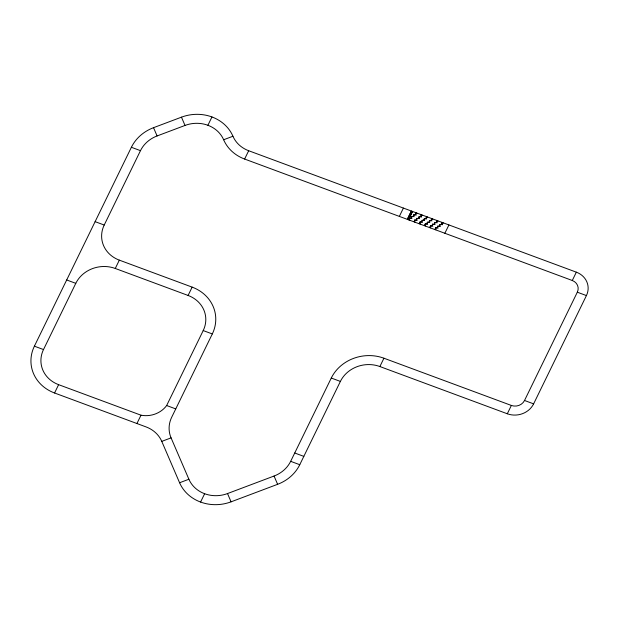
<?xml version="1.0" encoding="UTF-8"?>
<svg xmlns="http://www.w3.org/2000/svg" width="619" height="619" viewBox="0 0 619 619"><rect width="100%" height="100%" fill="white"/><g stroke="black" fill="none" stroke-linecap="round" stroke-linejoin="round"><path stroke-width="0.93" d="M34.393 346.183L131.383 147.283A39.972 35.832 -9.3 0 1 153.535 127.676L181.46 117.169A39.972 35.832 -9.3 0 1 232.945 136.25A29.975 26.872 -9.3 0 0 248.683 150.727L576.343 272.167A19.986 17.92 -9.3 0 1 586.425 295.572L533.624 403.859A19.986 17.92 -9.3 0 1 507.301 413.771L379.873 366.541A29.975 26.872 -9.3 0 0 340.388 381.412L331.281 378.039L290.667 461.333A29.975 26.872 -9.3 0 1 274.055 476.034L227.513 493.56A29.975 26.872 -9.3 0 1 188.896 479.245L179.587 482.75L161.768 441.378A29.975 26.872 -9.3 0 0 146.03 426.901L54.557 392.995A39.972 35.832 -9.3 0 1 34.393 346.183L43.5 349.557A29.975 26.872 -9.3 0 0 58.619 384.662L140.993 415.194A24.048 21.564 -9.3 0 0 166.658 405.53L175.757 408.904M43.5 349.557L75.789 283.34A29.975 26.872 -9.3 0 1 115.273 268.468L188.091 295.456A29.975 26.872 -9.3 0 1 203.21 330.569L212.309 333.943L171.695 417.237A29.975 26.872 -9.3 0 0 171.076 437.873L188.896 479.245M212.309 333.943A39.972 35.832 -9.3 0 0 192.153 287.131L119.335 260.142A29.975 26.872 -9.3 0 1 104.216 225.03L140.482 150.657A29.975 26.872 -9.3 0 1 157.094 135.956L185.019 125.44A29.975 26.872 -9.3 0 1 223.637 139.755A39.972 35.832 -9.3 0 0 244.621 159.052L572.289 280.5A9.989 8.96 -9.3 0 1 577.326 292.199L586.425 295.572M54.557 392.995L58.619 384.662M115.273 268.468L119.335 260.142M207.899 125.278L211.961 116.952M244.621 159.052L248.683 150.727M188.091 295.456L192.153 287.131M136.931 423.528L140.993 415.194M166.658 405.53L203.21 330.569M200.579 502.048L204.641 493.722M399.348 216.402L403.41 208.077M407.317 219.358L411.38 211.025M407.882 219.567L411.945 211.234M408.455 219.776L412.517 211.45M179.587 482.75A39.972 35.832 -9.3 0 0 231.08 501.831L277.622 484.313A39.972 35.832 -9.3 0 0 299.766 464.707L340.388 381.412M379.873 366.541L383.935 358.215L511.364 405.445A9.989 8.96 -9.3 0 0 524.525 400.485L533.624 403.859M444.86 233.27L448.922 224.945M507.301 413.771L511.364 405.445M572.289 280.5L576.343 272.167M524.525 400.485L577.326 292.199M223.637 139.755L232.945 136.25M161.768 441.378L171.076 437.873M411.124 211.543L412.262 211.969M410.869 212.069L412.006 212.487M410.614 212.588L411.751 213.006M410.358 213.106L411.496 213.532M410.111 213.625L411.248 214.05M409.855 214.151L410.993 214.569M409.6 214.669L410.737 215.095M409.345 215.188L410.482 215.613M409.089 215.714L410.227 216.132M408.842 216.232L409.979 216.65M408.586 216.751L409.724 217.176M408.331 217.269L409.469 217.695M408.076 217.795L409.213 218.213M407.82 218.314L408.958 218.739M407.573 218.832L408.71 219.258M131.383 147.283L140.482 150.657M95.117 221.656L104.216 225.03M66.682 279.966L75.789 283.34M294.729 453L303.828 456.373M290.667 461.333L299.766 464.707M181.46 117.169L185.019 125.44M153.535 127.676L157.094 135.956M274.055 476.034L277.622 484.313M227.513 493.56L231.08 501.831M331.281 378.039A39.972 35.832 -9.3 0 1 383.935 358.215M409.592 217.989L408.78 219.652L409.809 220.031L409.113 219.528L409.724 218.283L410.621 218.368L409.592 217.989M411.751 216.325L410.939 217.989L411.96 218.368L411.264 217.865L411.875 216.619L412.772 216.704L411.751 216.325M413.902 214.661L413.09 216.333L414.111 216.712L413.415 216.209L414.026 214.955L414.923 215.048L413.902 214.661M416.053 213.006L415.241 214.669L416.262 215.048L415.573 214.545L416.177 213.3L417.074 213.385L416.053 213.006M414.831 219.923L414.018 221.594L415.04 221.973L414.343 221.47L414.954 220.217L415.852 220.302L414.831 219.923M416.982 218.267L416.169 219.931L417.191 220.31L416.494 219.807L417.105 218.561L418.003 218.646L416.982 218.267M419.133 216.604L418.32 218.267L419.349 218.654L418.653 218.143L419.256 216.898L420.162 216.983L419.133 216.604M421.284 214.948L420.471 216.611L421.5 216.99L420.804 216.488L421.415 215.234L422.313 215.327L421.284 214.948M420.061 221.865L419.249 223.529L420.27 223.908L419.581 223.405L420.185 222.159L421.082 222.244L420.061 221.865M422.212 220.209L421.4 221.873L422.429 222.252L421.732 221.749L422.344 220.496L423.241 220.588L422.212 220.209M424.371 218.546L423.558 220.209L424.58 220.588L423.883 220.085L424.495 218.84L425.392 218.925L424.371 218.546M426.522 216.882L425.71 218.553L426.731 218.933L426.034 218.43L426.646 217.176L427.543 217.261L426.522 216.882M425.292 223.807L424.479 225.471L425.508 225.85L424.812 225.347L425.423 224.101L426.321 224.186L425.292 223.807M427.45 222.144L426.638 223.815L427.659 224.194L426.963 223.683L427.574 222.438L428.472 222.523L427.45 222.144M429.601 220.488L428.789 222.151L429.81 222.531L429.122 222.028L429.725 220.774L430.623 220.867L429.601 220.488M431.753 218.824L430.94 220.488L431.969 220.867L431.273 220.364L431.884 219.118L432.782 219.203L431.753 218.824M430.53 225.749L429.718 227.413L430.739 227.792L430.043 227.289L430.654 226.036L431.551 226.128L430.53 225.749M432.681 224.086L431.869 225.749L432.89 226.128L432.201 225.626L432.805 224.38L433.702 224.465L432.681 224.086M434.832 222.422L434.02 224.093L435.049 224.473L434.352 223.97L434.964 222.716L435.861 222.801L434.832 222.422M436.991 220.766L436.178 222.43L437.2 222.809L436.503 222.306L437.115 221.053L438.012 221.145L436.991 220.766M435.761 227.684L434.948 229.355L435.977 229.734L435.281 229.231L435.884 227.978L436.79 228.063L435.761 227.684M437.912 226.028L437.099 227.691L438.128 228.071L437.432 227.568L438.043 226.314L438.941 226.407L437.912 226.028M440.07 224.364L439.258 226.028L440.279 226.407L439.583 225.904L440.194 224.658L441.092 224.743L440.07 224.364M442.221 222.701L441.409 224.372L442.43 224.751L441.742 224.248L442.345 222.995L443.243 223.08L442.221 222.701"/></g></svg>
